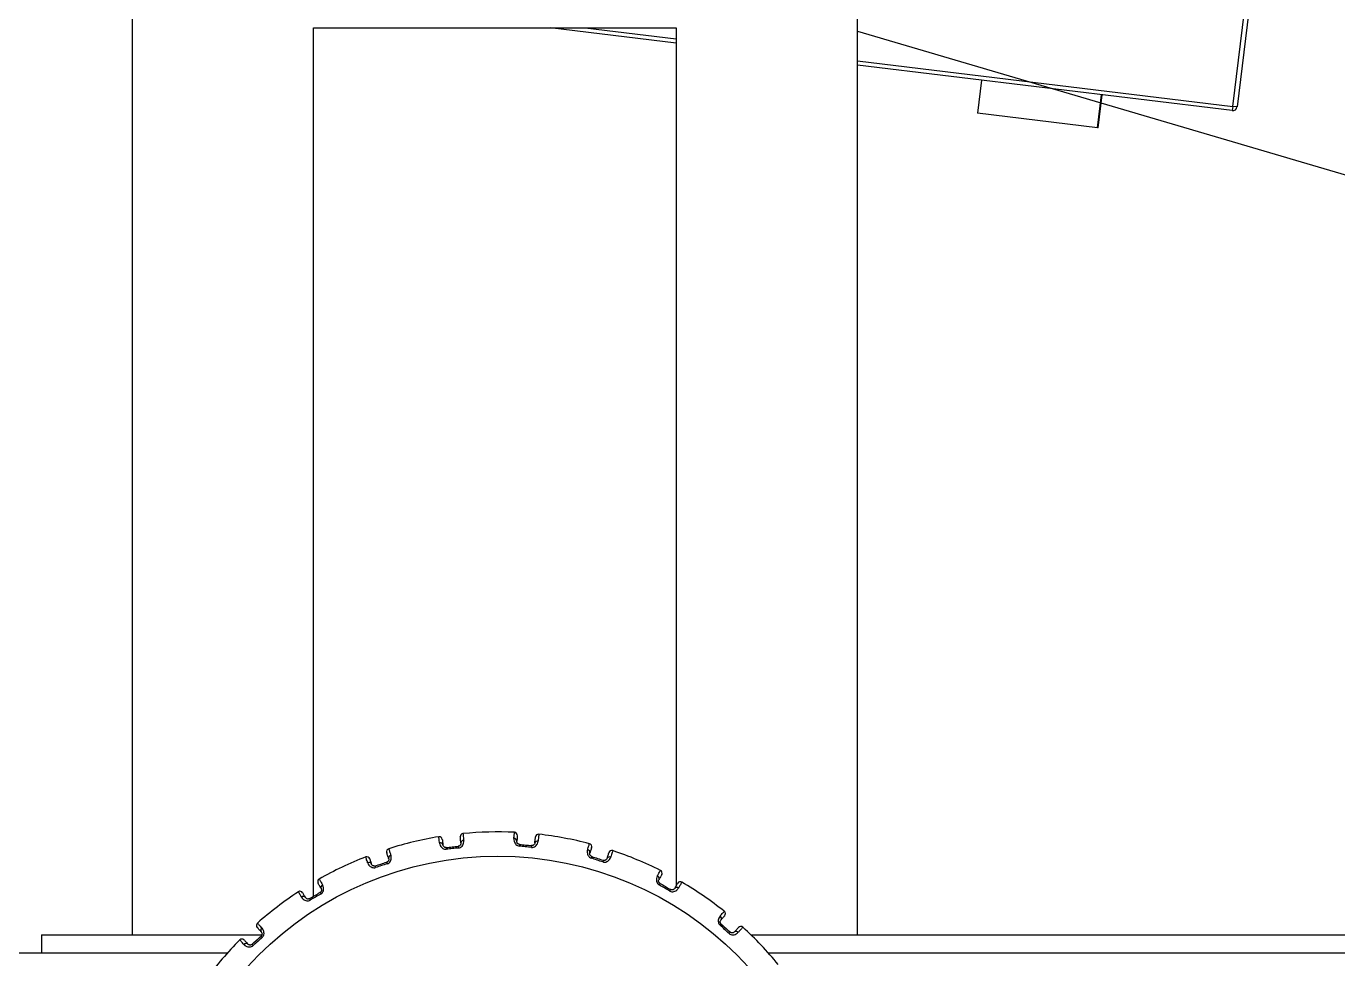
# Model space of a CAD drawing. Header units: millimetres. Extents: x -2889 to 8174, y 2447 to 8478.
# Drawn here: x 1564.22 to 1585.92, y 3468.08 to 3483.5 of the extents above; entities that cross this region are included whole.
import ezdxf

# ---------------------------------------------------------------- set-up
doc = ezdxf.new("R2010")
doc.units = ezdxf.units.MM
doc.layers.add('细实线', color=255, linetype='Continuous')

msp = doc.modelspace()

# ---------------------------------------------------------------- linework, layer by layer
at = {"color": 7, "linetype": 'Continuous', "lineweight": 25}
for p, q in [((1584.184, 3482.171), (1585.434, 3492.455)), ((1585.504, 3492.446), (1584.254, 3482.162)), ((1565.974, 3486.473), (1565.974, 3468.473)), ((1577.974, 3468.473), (1577.974, 3486.473)), ((1568.974, 3469.108), (1568.974, 3483.473)), ((1568.974, 3483.473), (1574.974, 3483.473)), ((1574.974, 3483.219), (1572.89, 3483.473)), ((1574.974, 3483.473), (1574.974, 3469.278)), ((1584.176, 3482.101), (1577.974, 3482.855)), ((1580.027, 3482.605), (1579.96, 3482.059)), ((1580.027, 3482.605), (1579.96, 3482.059)), ((1581.946, 3481.818), (1582.012, 3482.364)), ((1581.946, 3481.818), (1582.012, 3482.364)), ((1581.955, 3481.817), (1582.022, 3482.363)), ((1581.955, 3481.817), (1582.022, 3482.363)), ((1584.184, 3482.171), (1584.176, 3482.101)), ((1584.254, 3482.162), (1584.184, 3482.171)), ((1581.946, 3481.818), (1579.96, 3482.059)), ((1581.955, 3481.817), (1581.946, 3481.818)), ((1564.474, 3468.473), (1564.474, 3468.173)), ((1564.474, 3468.473), (1568.123, 3468.473)), ((1576.211, 3468.473), (1610.19, 3468.473)), ((1563.974, 3468.173), (1564.474, 3468.173)), ((1564.474, 3468.173), (1567.554, 3468.173)), ((1576.498, 3468.173), (1609.622, 3468.173))]:
    msp.add_line(p, q, dxfattribs=at)
at = {"color": 8, "linetype": 'Continuous', "lineweight": 25}
for p, q in [((1573.47, 3483.473), (1574.974, 3483.29)), ((1577.974, 3482.925), (1584.184, 3482.171))]:
    msp.add_line(p, q, dxfattribs=at)
at = {"color": 7, "linetype": 'Continuous', "lineweight": 25}
msp.add_circle((1572.026, 3464.173), 5.6, dxfattribs=at)
for centre, radius, start, end in [((1584.184, 3482.171), 0.07, 263.0706, 353.0706), ((1572.026, 3464.173), 6, 99.3723, 107.5185), ((1571.057, 3470.043), 0.05, 6, 99.3723), ((1571.073, 3469.947), 0.0457, 16.0411, 105.1154), ((1571.454, 3470.095), 0.05, 95.5185, 186), ((1571.459, 3469.987), 0.0448, 87.8795, 174.9103), ((1572.026, 3464.173), 6, 87.3723, 95.5185), ((1572.294, 3470.019), 0.0457, 4.0411, 93.1154), ((1572.299, 3470.116), 0.05, 354, 87.3723), ((1572.636, 3469.918), 0.257, 168.904, 175.1242), ((1572.681, 3469.977), 0.0448, 75.8795, 162.9103), ((1572.698, 3470.085), 0.05, 83.5185, 174), ((1572.026, 3464.173), 6, 75.3723, 83.5185), ((1573.529, 3469.93), 0.05, 342, 75.3723), ((1572.026, 3464.173), 6, 111.3723, 119.5185), ((1569.858, 3469.713), 0.05, 18, 111.3723), ((1570.235, 3469.847), 0.05, 107.5185, 198), ((1570.263, 3469.742), 0.0448, 99.8795, 186.9103), ((1571.428, 3469.919), 0.257, 180.904, 187.1242), ((1572.747, 3470.057), 1.382, 185.0337, 186.2171), ((1573.955, 3469.778), 1.382, 173.0337, 174.2171), ((1573.504, 3469.835), 0.0457, 352.0411, 81.1154), ((1573.817, 3469.665), 0.257, 156.904, 163.1242), ((1573.873, 3469.715), 0.0448, 63.8795, 150.9103), ((1573.912, 3469.816), 0.05, 71.5185, 162), ((1572.026, 3464.173), 6, 63.3723, 71.5185), ((1569.893, 3469.622), 0.0457, 28.0411, 117.1154), ((1570.246, 3469.669), 0.257, 192.904, 199.1242), ((1571.508, 3470.078), 1.382, 197.0337, 198.2171), ((1575.078, 3469.255), 1.382, 161.0337, 162.2171), ((1574.693, 3469.492), 0.05, 330, 63.3723), ((1569.095, 3469.35), 0.05, 119.5185, 210), ((1574.649, 3469.404), 0.0457, 340.0411, 69.1154), ((1574.92, 3469.173), 0.257, 144.904, 151.1242), ((1575.045, 3469.3), 0.05, 59.5185, 150), ((1572.026, 3464.173), 6, 51.3723, 59.5185), ((1572.026, 3464.173), 6, 123.3723, 131.5185), ((1568.753, 3469.142), 0.05, 30, 123.3723), ((1568.807, 3469.059), 0.0457, 40.0411, 129.1154), ((1570.291, 3469.841), 1.382, 209.0337, 210.2171), ((1569.144, 3469.253), 0.0448, 111.8795, 198.9103), ((1576.068, 3468.51), 1.382, 149.0337, 150.2171), ((1574.985, 3469.209), 0.0448, 51.8795, 138.9103), ((1569.142, 3469.179), 0.257, 204.904, 211.1242), ((1568.082, 3468.628), 0.05, 131.5185, 222), ((1575.679, 3468.745), 0.0457, 328.0411, 57.1154), ((1575.741, 3468.821), 0.05, 318, 51.3723), ((1568.15, 3468.543), 0.0448, 123.8795, 210.9103), ((1569.151, 3469.357), 1.382, 221.0337, 222.2171), ((1575.896, 3468.462), 0.257, 132.904, 139.1242), ((1576.881, 3467.574), 1.382, 137.0337, 138.2171), ((1575.968, 3468.484), 0.0448, 39.8795, 126.9103), ((1576.045, 3468.561), 0.05, 47.5185, 138), ((1572.026, 3464.173), 6, 39.3723, 47.5185), ((1572.026, 3464.173), 6, 135.3723, 143.5185), ((1567.792, 3468.352), 0.05, 42, 135.3723), ((1567.861, 3468.283), 0.0457, 52.0411, 141.1154), ((1568.165, 3468.47), 0.257, 216.904, 223.1242)]:
    msp.add_arc(centre, radius, start, end, dxfattribs=at)
for points, knots in [([(1571.061, 3469.991), (1571.06, 3469.996), (1571.056, 3470.03), (1571.051, 3470.079), (1571.05, 3470.088), (1571.049, 3470.093)], [0, 0, 0, 0, 0.079407, 0.539679, 1, 1, 1, 1]), ([(1571.061, 3469.991), (1571.061, 3469.99), (1571.062, 3469.976), (1571.069, 3469.952), (1571.089, 3469.922), (1571.113, 3469.901), (1571.142, 3469.887), (1571.163, 3469.887), (1571.173, 3469.887)], [0, 0, 0, 0, 0.017352, 0.313761, 0.508689, 0.681484, 0.843326, 1, 1, 1, 1]), ([(1571.107, 3470.048), (1571.108, 3470.045), (1571.108, 3470.037), (1571.113, 3469.993), (1571.116, 3469.964), (1571.116, 3469.959)], [0, 0, 0, 0, 0.460298, 0.920585, 1, 1, 1, 1]), ([(1571.415, 3469.991), (1571.415, 3469.985), (1571.415, 3469.975), (1571.408, 3469.959), (1571.4, 3469.95), (1571.393, 3469.943), (1571.386, 3469.94), (1571.378, 3469.937), (1571.373, 3469.936), (1571.37, 3469.936)], [0, 0, 0, 0, 0.343735, 0.56662, 0.703968, 0.762734, 0.879015, 0.917663, 1, 1, 1, 1]), ([(1571.373, 3469.907), (1571.379, 3469.908), (1571.396, 3469.911), (1571.424, 3469.927), (1571.447, 3469.955), (1571.462, 3469.993), (1571.461, 3470.017), (1571.461, 3470.031)], [0, 0, 0, 0, 0.096023, 0.272505, 0.481898, 0.698908, 1, 1, 1, 1]), ([(1571.415, 3469.991), (1571.414, 3469.998), (1571.41, 3470.032), (1571.406, 3470.078), (1571.405, 3470.086), (1571.404, 3470.09)], [0, 0, 0, 0, 0.129122, 0.564561, 1, 1, 1, 1]), ([(1571.449, 3470.145), (1571.45, 3470.14), (1571.451, 3470.132), (1571.456, 3470.079), (1571.46, 3470.04), (1571.461, 3470.031)], [0, 0, 0, 0, 0.4354396, 0.8708783, 1, 1, 1, 1]), ([(1572.291, 3470.064), (1572.291, 3470.064), (1572.29, 3470.05), (1572.292, 3470.025), (1572.305, 3469.991), (1572.324, 3469.965), (1572.349, 3469.946), (1572.37, 3469.942), (1572.38, 3469.939)], [0, 0, 0, 0, 0.017352, 0.313761, 0.508689, 0.681484, 0.843326, 1, 1, 1, 1]), ([(1572.291, 3470.064), (1572.292, 3470.069), (1572.295, 3470.103), (1572.3, 3470.153), (1572.301, 3470.162), (1572.301, 3470.166)], [0, 0, 0, 0, 0.079407, 0.539679, 1, 1, 1, 1]), ([(1572.349, 3470.111), (1572.348, 3470.107), (1572.348, 3470.1), (1572.343, 3470.056), (1572.34, 3470.026), (1572.339, 3470.022)], [0, 0, 0, 0, 0.4602984, 0.9205849, 1, 1, 1, 1]), ([(1572.384, 3469.967), (1572.38, 3469.968), (1572.375, 3469.969), (1572.365, 3469.973), (1572.355, 3469.979), (1572.346, 3469.99), (1572.339, 3470.006), (1572.339, 3470.016), (1572.339, 3470.022)], [0, 0, 0, 0, 0.111827, 0.132687, 0.27523, 0.438994, 0.64076, 1, 1, 1, 1]), ([(1572.384, 3469.967), (1572.417, 3469.963), (1572.484, 3469.957), (1572.55, 3469.95), (1572.583, 3469.946)], [0, 0, 0, 0, 0.502105, 1, 1, 1, 1]), ([(1572.58, 3469.918), (1572.586, 3469.917), (1572.603, 3469.917), (1572.633, 3469.926), (1572.662, 3469.949), (1572.684, 3469.983), (1572.689, 3470.007), (1572.692, 3470.021)], [0, 0, 0, 0, 0.096023, 0.272505, 0.481898, 0.698908, 1, 1, 1, 1]), ([(1572.638, 3469.991), (1572.637, 3469.985), (1572.635, 3469.975), (1572.625, 3469.961), (1572.615, 3469.953), (1572.606, 3469.949), (1572.599, 3469.947), (1572.59, 3469.946), (1572.586, 3469.946), (1572.583, 3469.946)], [0, 0, 0, 0, 0.343735, 0.56662, 0.703968, 0.762734, 0.879015, 0.917663, 1, 1, 1, 1]), ([(1572.638, 3469.991), (1572.639, 3469.998), (1572.642, 3470.032), (1572.647, 3470.078), (1572.648, 3470.086), (1572.648, 3470.09)], [0, 0, 0, 0, 0.129122, 0.5645609, 1, 1, 1, 1]), ([(1572.704, 3470.134), (1572.703, 3470.13), (1572.702, 3470.121), (1572.697, 3470.069), (1572.693, 3470.03), (1572.692, 3470.021)], [0, 0, 0, 0, 0.43544, 0.870878, 1, 1, 1, 1]), ([(1573.511, 3469.88), (1573.512, 3469.885), (1573.522, 3469.918), (1573.538, 3469.966), (1573.54, 3469.974), (1573.542, 3469.978)], [0, 0, 0, 0, 0.079407, 0.539679, 1, 1, 1, 1]), ([(1569.872, 3469.663), (1569.871, 3469.668), (1569.86, 3469.7), (1569.844, 3469.747), (1569.841, 3469.756), (1569.84, 3469.76)], [0, 0, 0, 0, 0.079407, 0.539679, 1, 1, 1, 1]), ([(1570.219, 3469.736), (1570.216, 3469.744), (1570.206, 3469.776), (1570.191, 3469.82), (1570.189, 3469.828), (1570.188, 3469.831)], [0, 0, 0, 0, 0.129122, 0.564561, 1, 1, 1, 1]), ([(1570.195, 3469.646), (1570.201, 3469.648), (1570.217, 3469.655), (1570.241, 3469.676), (1570.258, 3469.708), (1570.264, 3469.748), (1570.259, 3469.772), (1570.255, 3469.786)], [0, 0, 0, 0, 0.096023, 0.272505, 0.481898, 0.698908, 1, 1, 1, 1]), ([(1570.22, 3469.894), (1570.222, 3469.89), (1570.224, 3469.882), (1570.241, 3469.832), (1570.253, 3469.794), (1570.255, 3469.786)], [0, 0, 0, 0, 0.43544, 0.870878, 1, 1, 1, 1]), ([(1571.171, 3469.915), (1571.167, 3469.915), (1571.162, 3469.914), (1571.152, 3469.916), (1571.141, 3469.92), (1571.129, 3469.93), (1571.119, 3469.944), (1571.118, 3469.953), (1571.116, 3469.959)], [0, 0, 0, 0, 0.111827, 0.132687, 0.27523, 0.438994, 0.64076, 1, 1, 1, 1]), ([(1571.171, 3469.915), (1571.205, 3469.918), (1571.271, 3469.925), (1571.337, 3469.932), (1571.37, 3469.936)], [0, 0, 0, 0, 0.502105, 1, 1, 1, 1]), ([(1571.373, 3469.907), (1571.34, 3469.904), (1571.273, 3469.897), (1571.207, 3469.89), (1571.173, 3469.887)], [0, 0, 0, 0, 0.497837, 1, 1, 1, 1]), ([(1572.58, 3469.918), (1572.547, 3469.921), (1572.48, 3469.928), (1572.413, 3469.936), (1572.38, 3469.939)], [0, 0, 0, 0, 0.497837, 1, 1, 1, 1]), ([(1573.511, 3469.88), (1573.51, 3469.88), (1573.506, 3469.867), (1573.503, 3469.842), (1573.508, 3469.806), (1573.522, 3469.777), (1573.543, 3469.753), (1573.562, 3469.744), (1573.571, 3469.74)], [0, 0, 0, 0, 0.017352, 0.313761, 0.508689, 0.681484, 0.843326, 1, 1, 1, 1]), ([(1573.581, 3469.766), (1573.577, 3469.768), (1573.572, 3469.77), (1573.564, 3469.775), (1573.555, 3469.784), (1573.549, 3469.797), (1573.545, 3469.814), (1573.547, 3469.823), (1573.549, 3469.829)], [0, 0, 0, 0, 0.111827, 0.132687, 0.27523, 0.438994, 0.64076, 1, 1, 1, 1]), ([(1573.576, 3469.914), (1573.575, 3469.911), (1573.573, 3469.903), (1573.559, 3469.862), (1573.55, 3469.833), (1573.549, 3469.829)], [0, 0, 0, 0, 0.460298, 0.920585, 1, 1, 1, 1]), ([(1573.581, 3469.766), (1573.613, 3469.756), (1573.676, 3469.735), (1573.739, 3469.714), (1573.771, 3469.704)], [0, 0, 0, 0, 0.502105, 1, 1, 1, 1]), ([(1573.762, 3469.677), (1573.768, 3469.676), (1573.785, 3469.671), (1573.816, 3469.674), (1573.849, 3469.691), (1573.878, 3469.719), (1573.887, 3469.742), (1573.893, 3469.755)], [0, 0, 0, 0, 0.0960234, 0.272505, 0.4818975, 0.6989082, 1, 1, 1, 1]), ([(1573.834, 3469.736), (1573.836, 3469.744), (1573.847, 3469.776), (1573.861, 3469.82), (1573.864, 3469.828), (1573.865, 3469.831)], [0, 0, 0, 0, 0.129122, 0.564561, 1, 1, 1, 1]), ([(1573.928, 3469.863), (1573.927, 3469.859), (1573.924, 3469.851), (1573.908, 3469.801), (1573.896, 3469.763), (1573.893, 3469.755)], [0, 0, 0, 0, 0.43544, 0.870878, 1, 1, 1, 1]), ([(1569.872, 3469.663), (1569.872, 3469.662), (1569.877, 3469.649), (1569.888, 3469.627), (1569.914, 3469.601), (1569.942, 3469.586), (1569.973, 3469.578), (1569.994, 3469.583), (1570.004, 3469.585)], [0, 0, 0, 0, 0.017352, 0.313761, 0.508689, 0.681484, 0.843326, 1, 1, 1, 1]), ([(1569.906, 3469.729), (1569.907, 3469.725), (1569.909, 3469.718), (1569.923, 3469.676), (1569.932, 3469.648), (1569.933, 3469.644)], [0, 0, 0, 0, 0.4602984, 0.9205849, 1, 1, 1, 1]), ([(1569.996, 3469.611), (1569.992, 3469.61), (1569.987, 3469.609), (1569.977, 3469.609), (1569.965, 3469.611), (1569.952, 3469.617), (1569.939, 3469.629), (1569.936, 3469.638), (1569.933, 3469.644)], [0, 0, 0, 0, 0.111827, 0.132687, 0.27523, 0.438994, 0.64076, 1, 1, 1, 1]), ([(1569.996, 3469.611), (1570.028, 3469.622), (1570.091, 3469.642), (1570.155, 3469.663), (1570.186, 3469.673)], [0, 0, 0, 0, 0.502105, 1, 1, 1, 1]), ([(1570.195, 3469.646), (1570.163, 3469.636), (1570.1, 3469.615), (1570.036, 3469.595), (1570.004, 3469.585)], [0, 0, 0, 0, 0.497837, 1, 1, 1, 1]), ([(1570.219, 3469.736), (1570.22, 3469.73), (1570.222, 3469.721), (1570.219, 3469.704), (1570.213, 3469.693), (1570.207, 3469.685), (1570.201, 3469.681), (1570.194, 3469.676), (1570.189, 3469.674), (1570.186, 3469.673)], [0, 0, 0, 0, 0.343735, 0.56662, 0.703968, 0.762734, 0.879015, 0.917663, 1, 1, 1, 1]), ([(1573.762, 3469.677), (1573.73, 3469.687), (1573.667, 3469.708), (1573.603, 3469.729), (1573.571, 3469.74)], [0, 0, 0, 0, 0.497837, 1, 1, 1, 1]), ([(1573.834, 3469.736), (1573.832, 3469.731), (1573.828, 3469.722), (1573.815, 3469.71), (1573.804, 3469.705), (1573.795, 3469.702), (1573.787, 3469.702), (1573.778, 3469.702), (1573.774, 3469.703), (1573.771, 3469.704)], [0, 0, 0, 0, 0.343735, 0.56662, 0.703968, 0.762734, 0.879015, 0.917663, 1, 1, 1, 1]), ([(1574.665, 3469.447), (1574.667, 3469.452), (1574.684, 3469.481), (1574.709, 3469.525), (1574.713, 3469.532), (1574.715, 3469.536)], [0, 0, 0, 0, 0.079407, 0.539679, 1, 1, 1, 1]), ([(1569.101, 3469.239), (1569.097, 3469.246), (1569.08, 3469.275), (1569.057, 3469.315), (1569.053, 3469.322), (1569.051, 3469.325)], [0, 0, 0, 0, 0.129122, 0.564561, 1, 1, 1, 1]), ([(1569.07, 3469.394), (1569.072, 3469.39), (1569.077, 3469.382), (1569.103, 3469.337), (1569.123, 3469.303), (1569.127, 3469.295)], [0, 0, 0, 0, 0.43544, 0.870878, 1, 1, 1, 1]), ([(1574.665, 3469.447), (1574.664, 3469.446), (1574.658, 3469.434), (1574.649, 3469.411), (1574.647, 3469.375), (1574.654, 3469.344), (1574.67, 3469.316), (1574.687, 3469.303), (1574.695, 3469.297)], [0, 0, 0, 0, 0.017352, 0.313761, 0.508689, 0.681484, 0.843326, 1, 1, 1, 1]), ([(1574.71, 3469.321), (1574.706, 3469.323), (1574.702, 3469.326), (1574.695, 3469.333), (1574.689, 3469.343), (1574.685, 3469.357), (1574.685, 3469.375), (1574.689, 3469.383), (1574.692, 3469.389)], [0, 0, 0, 0, 0.111827, 0.132687, 0.27523, 0.438994, 0.64076, 1, 1, 1, 1]), ([(1574.736, 3469.467), (1574.734, 3469.463), (1574.731, 3469.457), (1574.709, 3469.419), (1574.694, 3469.393), (1574.692, 3469.389)], [0, 0, 0, 0, 0.460298, 0.920585, 1, 1, 1, 1]), ([(1574.71, 3469.321), (1574.739, 3469.304), (1574.797, 3469.271), (1574.854, 3469.237), (1574.883, 3469.221)], [0, 0, 0, 0, 0.502105, 1, 1, 1, 1]), ([(1574.951, 3469.239), (1574.955, 3469.246), (1574.972, 3469.275), (1574.995, 3469.315), (1574.999, 3469.322), (1575.001, 3469.325)], [0, 0, 0, 0, 0.129122, 0.564561, 1, 1, 1, 1]), ([(1575.07, 3469.343), (1575.068, 3469.34), (1575.063, 3469.332), (1575.037, 3469.286), (1575.017, 3469.252), (1575.013, 3469.245)], [0, 0, 0, 0, 0.43544, 0.870878, 1, 1, 1, 1]), ([(1568.778, 3469.095), (1568.775, 3469.099), (1568.758, 3469.129), (1568.733, 3469.172), (1568.728, 3469.18), (1568.726, 3469.183)], [0, 0, 0, 0, 0.079407, 0.539679, 1, 1, 1, 1]), ([(1568.778, 3469.095), (1568.778, 3469.094), (1568.785, 3469.082), (1568.801, 3469.063), (1568.832, 3469.043), (1568.862, 3469.034), (1568.894, 3469.033), (1568.913, 3469.042), (1568.923, 3469.046)], [0, 0, 0, 0, 0.017352, 0.313761, 0.508689, 0.681484, 0.843326, 1, 1, 1, 1]), ([(1568.797, 3469.167), (1568.799, 3469.163), (1568.802, 3469.157), (1568.824, 3469.119), (1568.839, 3469.093), (1568.842, 3469.089)], [0, 0, 0, 0, 0.460298, 0.920585, 1, 1, 1, 1]), ([(1568.91, 3469.071), (1568.939, 3469.087), (1568.997, 3469.121), (1569.054, 3469.154), (1569.083, 3469.171)], [0, 0, 0, 0, 0.502105, 1, 1, 1, 1]), ([(1569.097, 3469.146), (1569.068, 3469.129), (1569.01, 3469.096), (1568.952, 3469.063), (1568.923, 3469.046)], [0, 0, 0, 0, 0.497837, 1, 1, 1, 1]), ([(1569.101, 3469.239), (1569.104, 3469.233), (1569.108, 3469.224), (1569.108, 3469.207), (1569.105, 3469.196), (1569.1, 3469.187), (1569.096, 3469.181), (1569.089, 3469.175), (1569.086, 3469.172), (1569.083, 3469.171)], [0, 0, 0, 0, 0.343735, 0.56662, 0.703968, 0.762734, 0.879015, 0.917663, 1, 1, 1, 1]), ([(1569.097, 3469.146), (1569.102, 3469.149), (1569.117, 3469.159), (1569.135, 3469.184), (1569.145, 3469.219), (1569.143, 3469.26), (1569.133, 3469.282), (1569.127, 3469.295)], [0, 0, 0, 0, 0.096023, 0.272505, 0.481898, 0.698908, 1, 1, 1, 1]), ([(1574.869, 3469.196), (1574.84, 3469.213), (1574.782, 3469.246), (1574.724, 3469.28), (1574.695, 3469.297)], [0, 0, 0, 0, 0.497837, 1, 1, 1, 1]), ([(1574.869, 3469.196), (1574.874, 3469.193), (1574.89, 3469.185), (1574.921, 3469.182), (1574.956, 3469.191), (1574.991, 3469.213), (1575.005, 3469.233), (1575.013, 3469.245)], [0, 0, 0, 0, 0.0960234, 0.272505, 0.4818975, 0.6989082, 1, 1, 1, 1]), ([(1574.951, 3469.239), (1574.948, 3469.234), (1574.942, 3469.226), (1574.928, 3469.217), (1574.916, 3469.214), (1574.906, 3469.214), (1574.898, 3469.215), (1574.89, 3469.217), (1574.886, 3469.219), (1574.883, 3469.221)], [0, 0, 0, 0, 0.343735, 0.56662, 0.703968, 0.762734, 0.879015, 0.917663, 1, 1, 1, 1]), ([(1568.91, 3469.071), (1568.906, 3469.069), (1568.901, 3469.066), (1568.891, 3469.064), (1568.88, 3469.063), (1568.865, 3469.067), (1568.851, 3469.076), (1568.845, 3469.084), (1568.842, 3469.089)], [0, 0, 0, 0, 0.111827, 0.132687, 0.27523, 0.438994, 0.64076, 1, 1, 1, 1]), ([(1568.049, 3468.665), (1568.052, 3468.662), (1568.058, 3468.655), (1568.093, 3468.616), (1568.119, 3468.587), (1568.125, 3468.58)], [0, 0, 0, 0, 0.43544, 0.870878, 1, 1, 1, 1]), ([(1575.704, 3468.783), (1575.703, 3468.783), (1575.694, 3468.772), (1575.681, 3468.751), (1575.671, 3468.716), (1575.672, 3468.684), (1575.681, 3468.654), (1575.695, 3468.638), (1575.702, 3468.63)], [0, 0, 0, 0, 0.017352, 0.313761, 0.508689, 0.681484, 0.843326, 1, 1, 1, 1]), ([(1575.704, 3468.783), (1575.707, 3468.787), (1575.73, 3468.813), (1575.763, 3468.85), (1575.769, 3468.857), (1575.772, 3468.86)], [0, 0, 0, 0, 0.079407, 0.539679, 1, 1, 1, 1]), ([(1575.721, 3468.65), (1575.718, 3468.653), (1575.715, 3468.657), (1575.709, 3468.666), (1575.705, 3468.677), (1575.704, 3468.691), (1575.708, 3468.708), (1575.714, 3468.716), (1575.718, 3468.721)], [0, 0, 0, 0, 0.111827, 0.132687, 0.27523, 0.438994, 0.64076, 1, 1, 1, 1]), ([(1575.778, 3468.787), (1575.775, 3468.785), (1575.77, 3468.779), (1575.741, 3468.746), (1575.721, 3468.724), (1575.718, 3468.721)], [0, 0, 0, 0, 0.460298, 0.920585, 1, 1, 1, 1]), ([(1567.96, 3468.316), (1567.984, 3468.338), (1568.034, 3468.383), (1568.084, 3468.427), (1568.108, 3468.449)], [0, 0, 0, 0, 0.502105, 1, 1, 1, 1]), ([(1568.112, 3468.52), (1568.107, 3468.526), (1568.084, 3468.551), (1568.053, 3468.586), (1568.048, 3468.591), (1568.045, 3468.594)], [0, 0, 0, 0, 0.129122, 0.564561, 1, 1, 1, 1]), ([(1568.112, 3468.52), (1568.116, 3468.515), (1568.122, 3468.507), (1568.125, 3468.491), (1568.124, 3468.478), (1568.122, 3468.469), (1568.119, 3468.462), (1568.114, 3468.455), (1568.11, 3468.452), (1568.108, 3468.449)], [0, 0, 0, 0, 0.343735, 0.56662, 0.703968, 0.762734, 0.879015, 0.917663, 1, 1, 1, 1]), ([(1568.127, 3468.428), (1568.131, 3468.432), (1568.144, 3468.445), (1568.157, 3468.474), (1568.159, 3468.51), (1568.149, 3468.55), (1568.134, 3468.569), (1568.125, 3468.58)], [0, 0, 0, 0, 0.096023, 0.272505, 0.481898, 0.698908, 1, 1, 1, 1]), ([(1575.851, 3468.495), (1575.826, 3468.518), (1575.777, 3468.562), (1575.727, 3468.608), (1575.702, 3468.63)], [0, 0, 0, 0, 0.497837, 1, 1, 1, 1]), ([(1575.721, 3468.65), (1575.746, 3468.628), (1575.796, 3468.583), (1575.845, 3468.539), (1575.87, 3468.516)], [0, 0, 0, 0, 0.502105, 1, 1, 1, 1]), ([(1575.851, 3468.495), (1575.856, 3468.491), (1575.869, 3468.481), (1575.899, 3468.471), (1575.936, 3468.472), (1575.974, 3468.487), (1575.992, 3468.503), (1576.002, 3468.513)], [0, 0, 0, 0, 0.0960234, 0.272505, 0.4818975, 0.6989082, 1, 1, 1, 1]), ([(1575.941, 3468.52), (1575.936, 3468.516), (1575.929, 3468.509), (1575.913, 3468.504), (1575.901, 3468.503), (1575.891, 3468.505), (1575.884, 3468.507), (1575.876, 3468.512), (1575.873, 3468.514), (1575.87, 3468.516)], [0, 0, 0, 0, 0.343735, 0.56662, 0.703968, 0.762734, 0.879015, 0.917663, 1, 1, 1, 1]), ([(1575.941, 3468.52), (1575.946, 3468.526), (1575.969, 3468.551), (1576, 3468.586), (1576.005, 3468.591), (1576.008, 3468.594)], [0, 0, 0, 0, 0.129122, 0.564561, 1, 1, 1, 1]), ([(1576.078, 3468.598), (1576.075, 3468.594), (1576.07, 3468.588), (1576.034, 3468.549), (1576.008, 3468.52), (1576.002, 3468.513)], [0, 0, 0, 0, 0.43544, 0.870878, 1, 1, 1, 1]), ([(1567.825, 3468.312), (1567.822, 3468.316), (1567.799, 3468.341), (1567.765, 3468.378), (1567.759, 3468.384), (1567.756, 3468.388)], [0, 0, 0, 0, 0.079407, 0.539679, 1, 1, 1, 1]), ([(1567.825, 3468.312), (1567.826, 3468.311), (1567.835, 3468.301), (1567.855, 3468.286), (1567.889, 3468.273), (1567.92, 3468.27), (1567.952, 3468.276), (1567.969, 3468.288), (1567.977, 3468.294)], [0, 0, 0, 0, 0.017352, 0.313761, 0.508689, 0.681484, 0.843326, 1, 1, 1, 1]), ([(1567.829, 3468.386), (1567.832, 3468.383), (1567.837, 3468.377), (1567.866, 3468.345), (1567.886, 3468.323), (1567.889, 3468.319)], [0, 0, 0, 0, 0.460298, 0.920585, 1, 1, 1, 1]), ([(1567.96, 3468.316), (1567.956, 3468.313), (1567.952, 3468.31), (1567.943, 3468.305), (1567.932, 3468.302), (1567.917, 3468.303), (1567.9, 3468.308), (1567.893, 3468.315), (1567.889, 3468.319)], [0, 0, 0, 0, 0.111827, 0.132687, 0.27523, 0.438994, 0.64076, 1, 1, 1, 1]), ([(1568.127, 3468.428), (1568.102, 3468.406), (1568.053, 3468.361), (1568.003, 3468.317), (1567.977, 3468.294)], [0, 0, 0, 0, 0.497837, 1, 1, 1, 1])]:
    msp.add_open_spline(points, degree=3, knots=knots, dxfattribs=at)
at = {"layer": '细实线'}
msp.add_line((1577.974, 3483.414), (1605.824, 3475.215), dxfattribs=at)

doc.saveas('drawing.dxf')
